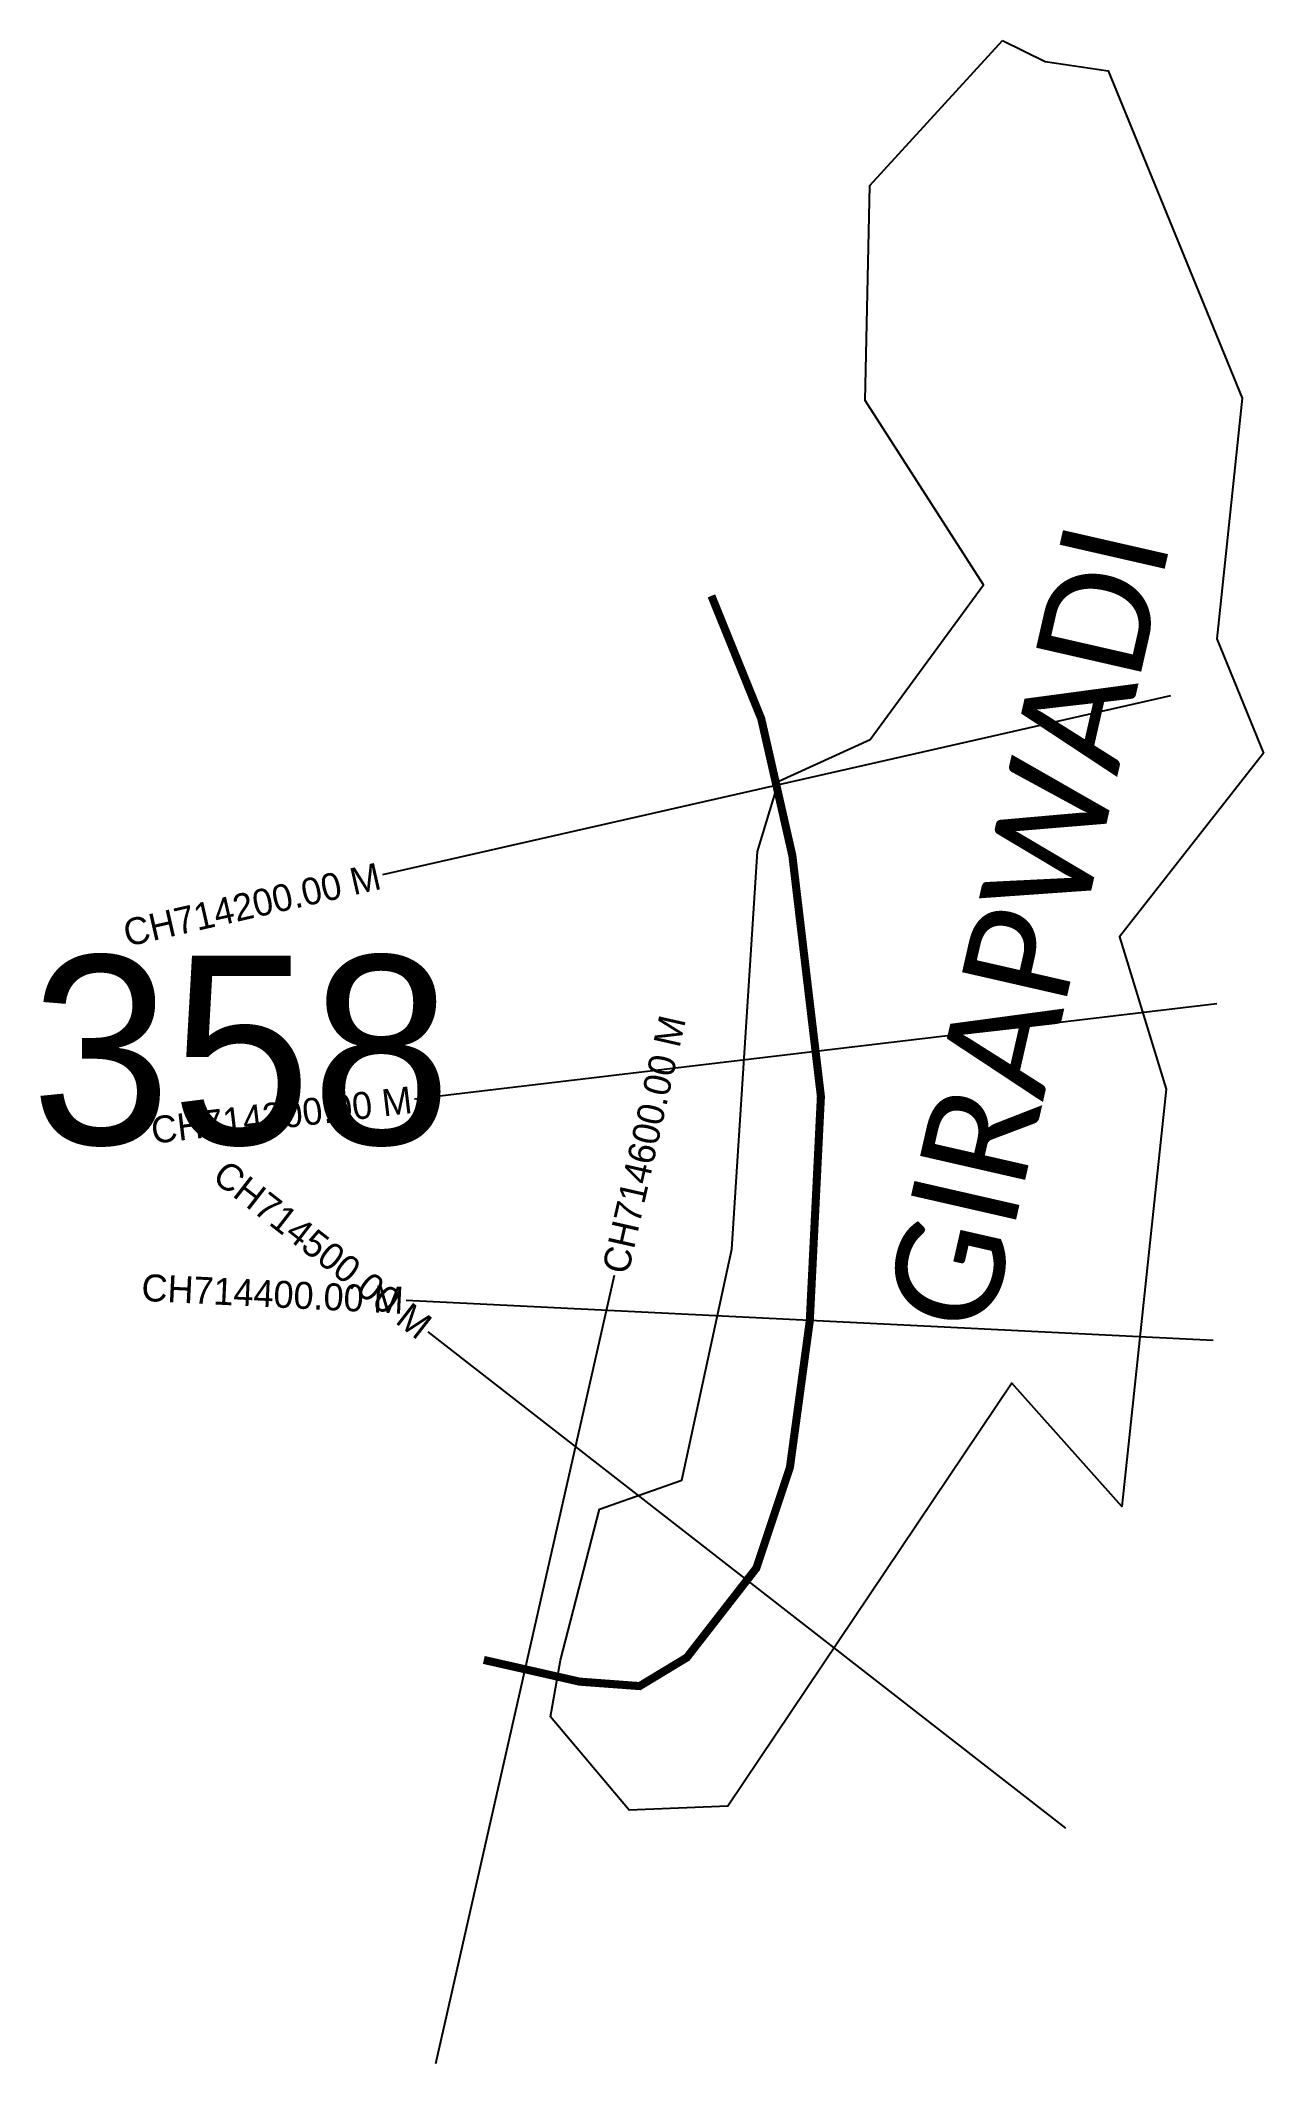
# Model space of a CAD drawing. Header units: metres. Extents: x 354029 to 354483, y 1749057 to 1749808.
import ezdxf
from ezdxf.enums import TextEntityAlignment as Align

# ---------------------------------------------------------------- set-up
doc = ezdxf.new("R2010")
doc.units = ezdxf.units.M
for name, color, linetype in [('CS', 134, 'Continuous'), ('CSMark', 6, 'Continuous'), ('NATURALLY PROTECTED', 3, 'Continuous'), ('village', 3, 'Continuous'), ('VILLAGE NAME', 250, 'Continuous')]:
    doc.layers.add(name, color=color, linetype=linetype)

msp = doc.modelspace()

# ---------------------------------------------------------------- linework, layer by layer
at = {"color": 6}
msp.add_lwpolyline([(354385.81, 1749807.94), (354401.58, 1749800.18)], dxfattribs=at)
at = {"layer": 'CS'}
for p, q in [((354448.07, 1749564.81), (354155.53, 1749498.3)), ((354448.07, 1749564.81), (354155.53, 1749498.3)), ((354465.31, 1749450.4), (354167.4, 1749415.06)), ((354465.31, 1749450.4), (354167.4, 1749415.06)), ((354175.39, 1749057.23), (354241.65, 1749349.82)), ((354175.39, 1749057.23), (354241.65, 1749349.82)), ((354464.03, 1749325.52), (354164.39, 1749340.38)), ((354464.03, 1749325.52), (354164.39, 1749340.38)), ((354409.31, 1749144.54), (354172.54, 1749328.77)), ((354409.31, 1749144.54), (354172.54, 1749328.77))]:
    msp.add_line(p, q, dxfattribs=at)
at = {"layer": 'NATURALLY PROTECTED', "const_width": 3, "flags": 128}
msp.add_lwpolyline([(354277.69, 1749601.85), (354296.19, 1749556.21), (354307.72, 1749505.5), (354318.33, 1749416.08), (354314.2, 1749332.82), (354306.82, 1749278.42), (354294.37, 1749241.08), (354268.55, 1749207.89), (354251.02, 1749197.29), (354228.75, 1749198.94), (354205.53, 1749204.2), (354193.16, 1749207)], dxfattribs=at)
at = {"layer": 'village', "color": 6}
for points in [[(354482.68, 1749543.52, 0), (354429.23, 1749475.35, 0), (354446.47, 1749418.77, 0), (354430.01, 1749263.89, 0), (354389.22, 1749309.71, 0), (354283.72, 1749152.72, 0), (354247.2, 1749151.31, 0), (354217.97, 1749185.9, 0), (354221.67, 1749206.86, 0), (354236.1, 1749262.92, 0), (354266.71, 1749273.75, 0), (354285.3, 1749359.46, 0), (354294.78, 1749506.96, 0), (354302.74, 1749533.03, 0), (354336.67, 1749548.52, 0), (354378.75, 1749605.95, 0), (354334.71, 1749674.28, 0), (354336.51, 1749754.06, 0), (354385.81, 1749807.94, 0)], [(354401.58, 1749800.18, 0), (354425.04, 1749796.7, 0), (354474.72, 1749675.21, 0), (354465.35, 1749585.92, 0), (354482.68, 1749543.52, 0)]]:
    msp.add_polyline3d(points, dxfattribs=at)

# ---------------------------------------------------------------- texts
at = {"insert": (354024.99, 1749468.33), "char_height": 70, "attachment_point": 1}
msp.add_mtext_dynamic_manual_height_columns('358', width=95.1725, gutter_width=1, heights=[0], dxfattribs=at)
at = {"layer": 'CSMark'}
for s, rotation, p in [('CH714200.00 M', 12.80958, (354154.56, 1749498.08)), ('CH714200.00 M', 12.80958, (354154.56, 1749498.08)), ('CH714300.00 M', 6.7647, (354166.41, 1749414.94)), ('CH714300.00 M', 6.7647, (354166.41, 1749414.94)), ('CH714500.00 M', 322.11334, (354171.75, 1749329.38)), ('CH714500.00 M', 322.11334, (354171.75, 1749329.38)), ('CH714400.00 M', 357.16162, (354163.39, 1749340.43)), ('CH714400.00 M', 357.16162, (354163.39, 1749340.43))]:
    msp.add_text(s, height=10, rotation=rotation, dxfattribs=at).set_placement(p, align=Align.MIDDLE_RIGHT)
msp.add_text('CH714600.00 M', height=10, rotation=77.24057, dxfattribs=at).set_placement((354241.87, 1749350.8), align=Align.MIDDLE_LEFT)
msp.add_text('CH714600.00 M', height=10, rotation=77.24057, dxfattribs=at).set_placement((354241.87, 1749350.8), align=Align.MIDDLE_LEFT)
at = {"layer": 'VILLAGE NAME', "insert": (354341.91, 1749336.02), "char_height": 40, "attachment_point": 1, "rotation": 77.1297}
msp.add_mtext_dynamic_manual_height_columns('{\\fCalibri|b0|i0|c0|p34;GIRAPWADI}', width=732.5357, gutter_width=371.17, heights=[0], dxfattribs=at)
msp.add_mtext_dynamic_manual_height_columns('{\\fCalibri|b0|i0|c0|p34;GIRAPWADI}', width=732.5357, gutter_width=371.17, heights=[0], dxfattribs=at)

doc.saveas('drawing.dxf')
